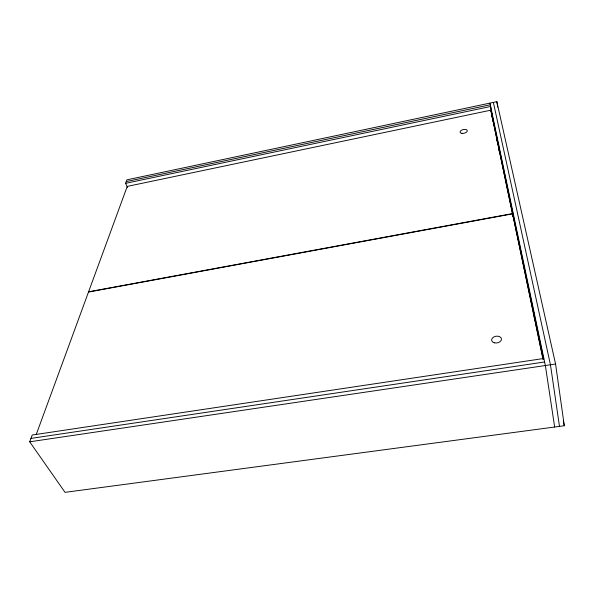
<?xml version="1.0" encoding="UTF-8"?>
<svg xmlns="http://www.w3.org/2000/svg" width="594" height="594" viewBox="0 0 594 594"><rect width="100%" height="100%" fill="white"/><g stroke="black" fill="none" stroke-linecap="round" stroke-linejoin="round"><path stroke-width="0.89" d="M36.308 434.318L88.491 292.062L512.629 213.847L543.228 359.385M127.576 187.496L125.609 183.331L126.901 179.834L496.836 101.656L555.568 364.018L564.3 425.735L65.043 492.344L29.7 441.81L32.217 435.023L543.859 358.472M126.255 181.578L490.273 104.796M125.609 183.331L490.629 106.489L492.961 121.258M512.57 213.58L490.83 110.18L127.25 186.397L88.588 291.795L512.57 213.58L542.99 359.184M30.962 438.402L544.601 361.984M29.7 441.81L555.568 364.018M563.312 421.198L564.3 425.735M493.369 102.383L550.452 364.775L559.481 426.373M489.916 103.118L545.351 365.525L554.67 427.019M491.728 113.202L543.51 358.969M513.082 216.795L490.83 110.18M496.792 139.575L497.171 141.387M491.112 110.425L492.456 118.644M498.262 144.231L499.599 152.472M497.869 142.345L499.502 152.406M496.836 101.656L497.705 107.15M533.791 312.867L534.645 318.354M533.293 310.721L533.999 315.288M534.281 317.114L534.563 318.941M461.946 133.353A3.69 1.871 -12.6 0 0 467.315 130.762A3.69 1.871 -12.6 0 0 461.813 130.071A3.69 1.871 -12.6 0 0 461.946 133.353M494.297 342.79A4.96 3.393 -8.7 0 0 501.47 339.011A4.96 3.393 -8.7 0 0 493.881 336.917A4.96 3.393 -8.7 0 0 494.297 342.79"/></g></svg>
